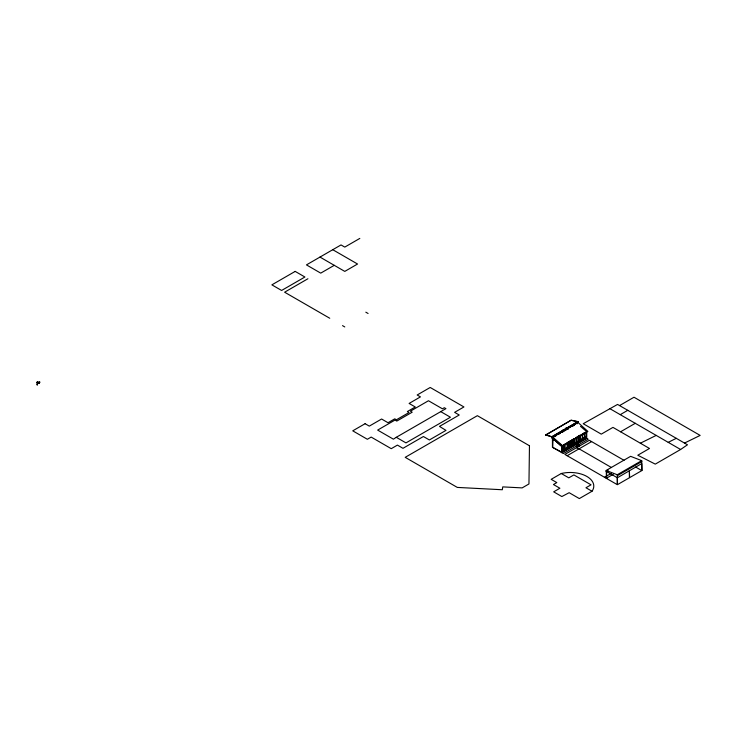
<?xml version="1.0" encoding="UTF-8"?>
<svg xmlns="http://www.w3.org/2000/svg" width="737" height="737" viewBox="0 0 737 737"><rect width="100%" height="100%" fill="white"/><g stroke="black" fill="none" stroke-linecap="round" stroke-linejoin="round"><path stroke-width="1.11" d="M37.467 384.567L37.311 382.052L37.467 384.567M37.311 382.052L37.32 384.843L36.85 384.76L37.559 384.751M38.61 382.383L37.301 382.66L38.775 382.098M39.116 382.945L38.619 382.798L39.227 383.074M576.638 447.626L577.513 447.654C576.012 449.054 577.624 439.888 576.896 447.47M577.053 447.737L577.043 444.945M578.342 445.277L578.96 445.968M37.145 382.439L37.172 382.135M577.062 447.396L577.043 447.562M578.49 445.166L577.071 445.517L578.49 445.028M578.352 445.821L578.803 445.821M578.803 446.097L577.808 445.341M37.467 382.144L37.145 382.319M37.329 382.475L38.84 382.945M576.878 445.443L576.905 445.028M551.829 437.741L578.029 422.485L587.886 431.412L561.806 446.465L551.829 437.741L578.029 422.485M561.806 446.465L551.866 437.594M578.803 445.857L578.471 445.728M39.402 381.72C42.027 383.065 35.505 381.886 38.877 382.973M578.481 445.922C576.435 444.466 581.65 444.927 577.79 446.327L577.771 445.388L578.499 446.06M680.601 449.496L687.474 444.78L617.56 404.42L583.225 423.72L601.272 434.139L612.972 427.386L649.49 448.474L637.791 455.226L655.276 464.126L680.601 449.496L609.591 408.501M396.285 437.299L393.401 439.178L377.648 430.086L395.023 420.053L396.792 421.076L412.186 412.195L410.417 411.172L428.464 400.744L442.43 408.805L444.319 407.718L445.931 408.639L396.285 437.299L405.967 442.891L450.427 417.225L440.744 411.633M577.062 445.084L576.878 445.332M37.301 382.66L37.329 382.19M359.813 238.42L344.778 247.098L341.019 244.933L306.454 264.887L320.733 273.132L334.257 265.32M307.919 278.752L284.62 292.202L329.752 318.255M545.721 434.904L571.203 420.191L577.992 421.601L551.866 436.894L545.721 434.904L551.838 436.709L577.992 421.601M545.758 435.097L571.203 420.191M554.353 436.728L556.26 435.622M558.158 434.526L560.065 433.42M561.972 432.324L567.693 429.026L565.887 427.985M572.271 426.428L574.261 425.277M619.568 405.58L634.013 397.225L700.15 435.41L684.498 443.066M552.446 437.824L552.446 447.23L560.912 451.772M552.741 447.396L553.045 437.824M552.741 437.999L560.028 444.31M566.864 442.882L570.162 441.316L569.977 446.115M575.79 437.723L578.766 436M563.777 449.69L563.851 444.789L565.187 444.015M567.905 447.304L567.987 442.403L569.977 441.251M578.315 436.433L580.305 435.291M584.441 432.905L582.451 434.047L582.377 438.957M571.543 440.523L561.972 445.876L562.045 450.86L586.477 436.755L586.477 431.9L586.256 436.709L562.045 450.86M584.634 432.969L582.562 434.157L582.562 439.022L582.184 434.029M620.351 414.59L627.767 410.316M561.898 450.602L586.108 436.626M562.865 451.781L586.108 438.358M552.446 447.23L563.4 453.55L588.209 439.234L586.707 438.358L561.898 452.684L561.898 445.738L559.724 444.485M567.149 455.715L591.599 441.601M620.582 431.781L635.322 423.268M561.272 473.504L551.165 479.336L556.803 482.588L553.45 484.522L559.899 488.244L553.68 491.837L561.843 496.545L569.157 492.703L579.337 498.581L592.023 491.257A23.556 13.607 0 0 0 586.892 476.461A23.556 13.607 0 0 0 561.272 473.504L568.798 477.843L573.883 474.914L591.028 484.817L585.952 487.747L592.023 491.257M606.173 470.446L630.623 456.332L641.706 460.643L641.89 470.538L641.77 463.564L617.366 477.769L606.173 471.302L606.173 470.446L617.247 474.757L641.706 460.643M606.173 471.302L608.126 470.169M606.293 471.376L606.404 478.249M604.487 477.272L611.452 473.255M606.293 478.313L613.295 474.269M635.644 467.028L641.826 470.593L629.619 477.64L629.389 470.694L629.389 477.769L617.486 484.642L617.366 475.687L641.826 461.565M668.219 442.347L676.29 438.322M640.361 443.204L656.225 435.392M552.446 440.284L553.045 440.284M586.477 436.755L586.026 431.808M572.207 420.578L578.029 421.794M584.515 432.859L584.634 437.824L584.257 432.831M576.362 437.741L576.177 442.532M580.498 440.21L580.12 435.226L580.268 439.998M572.041 444.918L572.115 440.017L574.298 438.93L574.298 443.794L573.92 438.801L571.82 440.017L572.234 444.982L572.234 440.127L580.388 435.245L580.388 440.1M567.905 442.449L568.098 447.368L567.72 442.384M570.051 441.205L570.162 446.18L569.784 441.187M563.962 444.899L563.962 449.754L563.851 444.789M578.241 436.479L578.425 441.408L578.057 436.415M565.933 443.582L565.859 448.492M575.45 422.633L577.255 423.554M566.486 427.801L568.291 428.731M332.755 249.705L357.556 264.021L344.778 271.4L319.978 257.075M575.625 422.568L577.55 423.674M624.027 460.321L589.351 440.293L564.892 454.416L617.256 484.642L617.256 477.705M365.819 312.184L368.076 313.483M566.486 427.985L568.291 429.026M576.822 447.525L611.507 467.553M342.53 325.634L344.778 326.933M580.47 426.318L586.108 431.154M553.045 437.382L561.898 445.13M572.234 444.982L572.004 439.906M568.098 442.513L568.098 447.368M563.962 449.754L563.741 444.678M578.425 436.544L578.241 441.343M617.247 474.757L617.366 475.687M606.634 471.312L606.634 478.249M586.707 431.421L586.707 438.358M584.404 432.748L584.441 437.76M580.268 435.134L580.305 440.146M576.251 437.631L576.251 442.486M574.068 438.718L574.187 443.683M563.188 429.551L563.188 431.642M529.461 445.756L528.954 483.96L522.146 487.894L502.754 486.89L502.312 489.746L457.299 487.415L405.203 457.336L477.364 415.677L529.461 445.756M39.402 382.632C37.615 382.724 37.329 383.498 39.393 382.65M295.178 271.4L271.879 284.851L281.608 290.461L304.906 277.011L295.178 271.4M365.101 423.701L352.747 430.832L367.367 439.28L371.172 437.078L391.255 448.676L397.436 445.111L402.982 448.317L423.407 436.516L429.376 439.961L445.977 430.38L439.492 426.401L459.225 415.005L454.609 412.342L463.942 406.953L430.205 387.469L417.17 394.995L420.449 396.884L409.109 403.434L415.272 406.99L407.377 411.541L409.035 412.499L396.405 419.786L394.756 418.837L388.021 422.725L381.6 419.012L369.292 426.124L365.101 423.701"/></g></svg>
